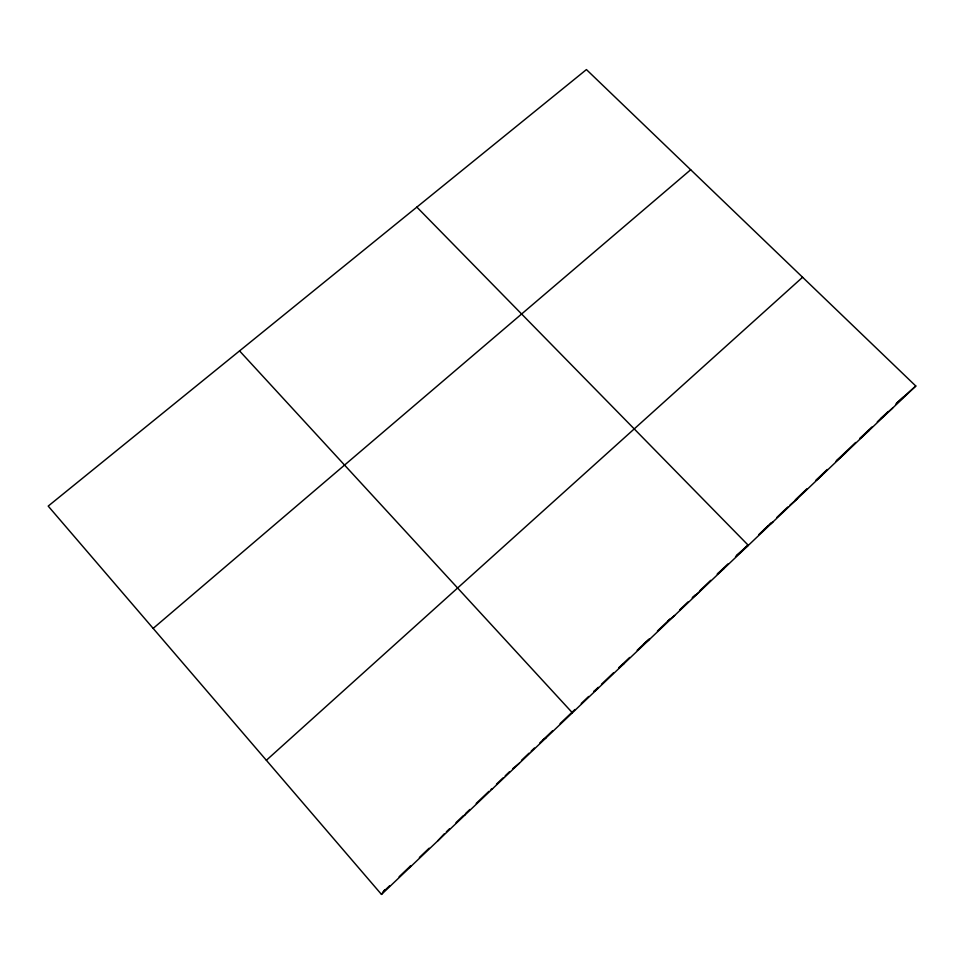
<?xml version="1.0" encoding="UTF-8"?>
<svg xmlns="http://www.w3.org/2000/svg" width="964" height="964" viewBox="0 0 964 964"><rect width="100%" height="100%" fill="white"/><g stroke="black" fill="none" stroke-linecap="round" stroke-linejoin="round"><path stroke-width="1.45" d="M437.656 840.97L444.211 833.86M409.736 867.54L410.7 865.732L399.108 876.758M381.479 894.423L915.8 386.022L586.425 69.577L48.2 506.1L381.479 894.423L384.744 889.748M383.311 891.796L389.625 885.783M419.376 857.49L429.125 848.212M446.356 831.824L449.561 828.763M455.996 822.654L463.491 815.52M465.612 813.496L469.854 809.471M476.204 803.434L488.905 791.348M496.472 784.142L503.003 777.924M505.184 775.851L509.546 771.706M512.824 768.597L519.439 763.151M521.488 760.343L529.031 753.173M531.188 751.125L534.418 748.04M539.804 742.919L552.625 730.724M560.084 723.627L574.93 709.504M581.256 703.491L588.63 696.478M598.246 687.332L593.896 691.465L598.379 688.031M601.5 684.223L613.453 672.86M629.649 657.46L618.9 667.678L624.094 663.569M637.168 650.302L648.929 639.108M657.436 631.022L670.173 618.9M679.632 609.899L688.043 601.898M695.514 594.8L692.248 597.897L699.49 591.836M699.864 590.667L710.733 580.316M727.989 563.892L717.24 574.122L724.048 568.471M735.52 556.734L748.209 544.672M758.692 534.695L771.513 522.5M776.936 517.343L787.769 507.028M795.276 499.894L807.061 488.676M815.592 480.566L827.245 469.48M836.764 460.431L855.634 442.476M859.9 438.415L871.854 427.04M877.288 421.871L888.073 411.616M895.592 404.458L903.123 397.301M266.353 760.283L802.59 277.258M896.46 403.229L915.8 386.022M880.542 418.774L892.676 408.025M859.84 438.62L869.299 430.269M835.764 461.455L845.645 452.767M816.544 480.06L821.738 475.517M789.938 505.148L797.553 498.533M763.934 529.706L767.995 526.199M770.031 524.44L773.08 521.813M736.472 555.505L748.341 545.359L416.858 207.103M153.155 628.395L690.694 169.748M668.064 620.9L674.643 615.478M643.615 644.169L649.519 639.385M543.045 739.846L546.058 737.822M491.013 789.335L492.496 788.781M464.552 814.508L465.238 814.725M239.554 350.908L572.375 712.782"/></g></svg>
